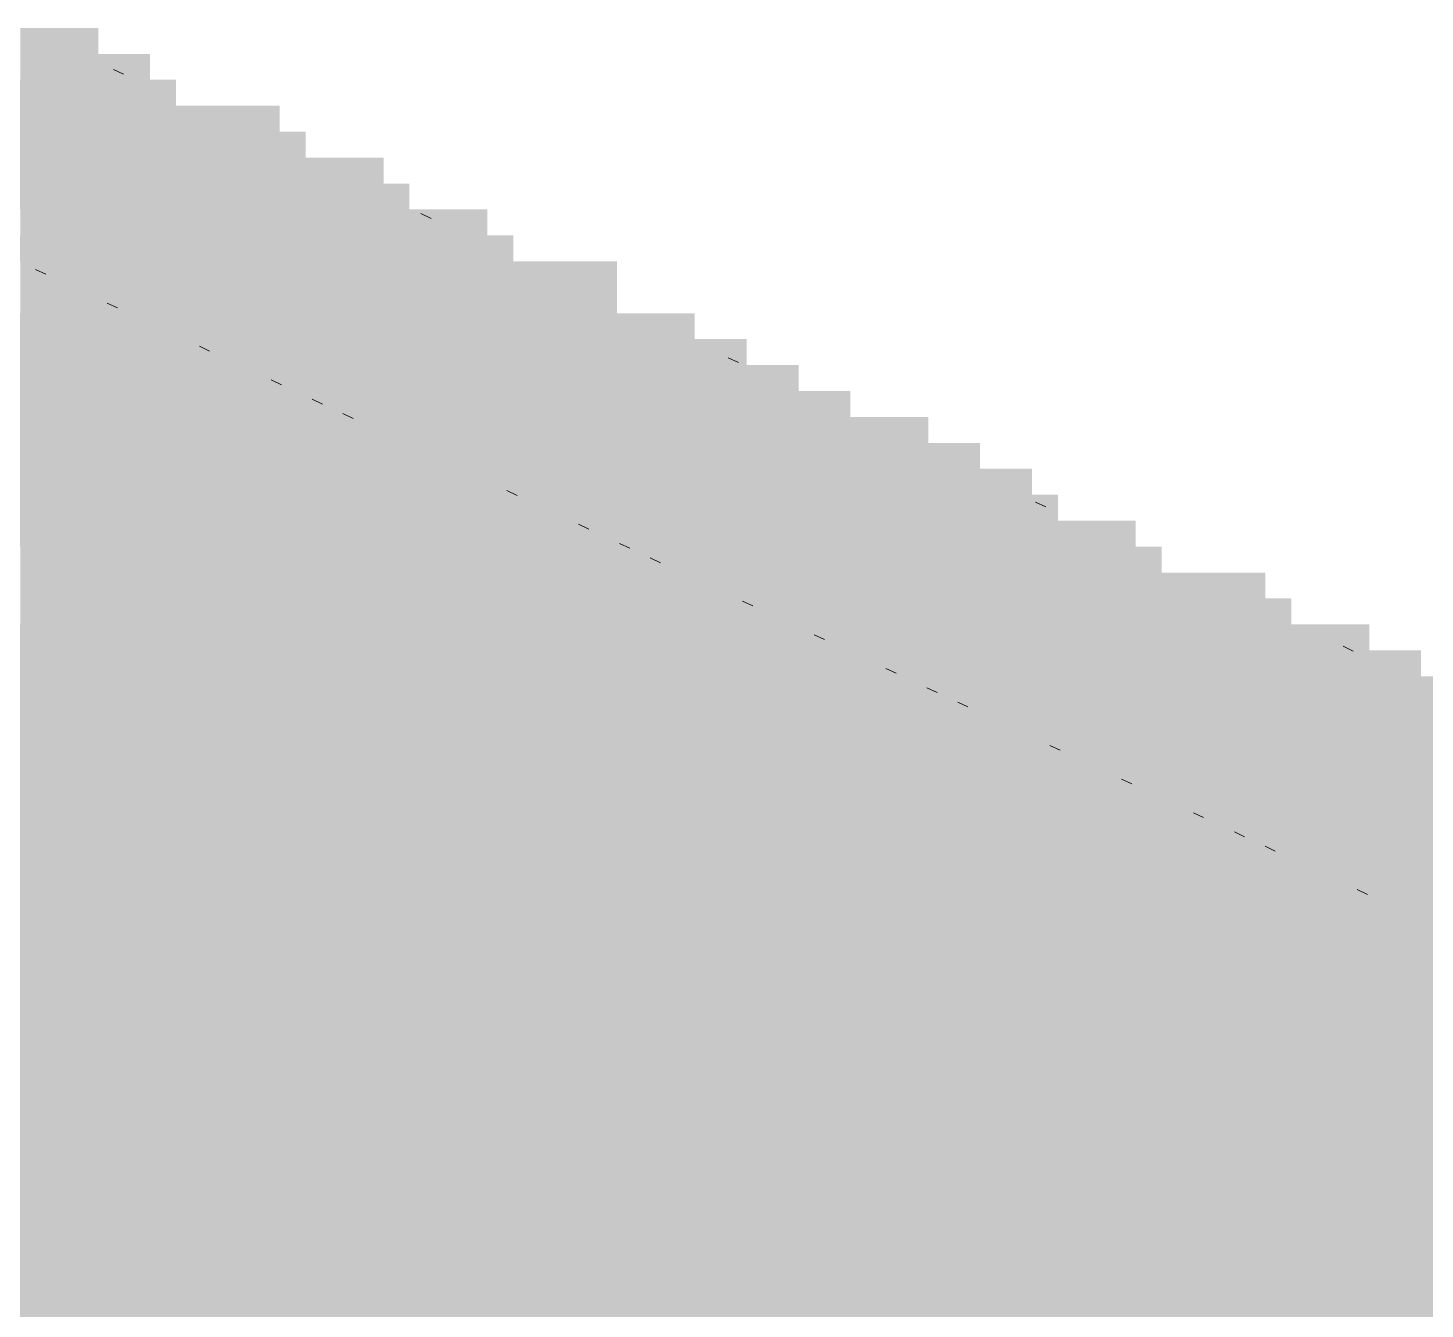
# Model space of a CAD drawing. Header units: millimetres. Extents: x 5 to 1315, y 5 to 292.
# Drawn here: x 1213.94 to 1219.13, y 92.79 to 97.56 of the extents above; entities that cross this region are included whole.
import ezdxf

# ---------------------------------------------------------------- set-up
doc = ezdxf.new("R2010")
doc.units = ezdxf.units.MM
doc.layers.add('EXISTING', color=7, linetype='Continuous')
doc.layers.add('IMAGES', color=7, linetype='Continuous')

# ---------------------------------------------------------------- blocks, each defined once
blk = doc.blocks.new('SHEET_03')
at = {"layer": 'EXISTING', "color": 250, "lineweight": 9}
for p, q in [((314.2908, 97.3848), (314.2527, 97.4027)), ((315.4328, 96.8487), (315.3947, 96.8666)), ((313.9632, 96.6592), (314.0013, 96.6413)), ((314.2297, 96.5341), (314.2677, 96.5162)), ((314.5723, 96.3732), (314.6103, 96.3553)), ((316.5748, 96.3125), (316.5368, 96.3304)), ((314.8387, 96.2481), (314.8768, 96.2302)), ((314.991, 96.1766), (315.0291, 96.1587)), ((315.1052, 96.123), (315.1433, 96.1051)), ((315.7143, 95.8371), (315.7524, 95.8192)), ((317.7168, 95.7764), (317.6788, 95.7943)), ((315.9808, 95.712), (316.0188, 95.6941)), ((316.133, 95.6405), (316.1711, 95.6226)), ((316.2472, 95.5869), (316.2853, 95.569)), ((316.5899, 95.426), (316.6279, 95.4081)), ((316.8563, 95.3009), (316.8944, 95.283)), ((318.8589, 95.2402), (318.8208, 95.2581)), ((317.1228, 95.1758), (317.1609, 95.1579)), ((317.2751, 95.1043), (317.3131, 95.0865)), ((317.3893, 95.0507), (317.4273, 95.0328)), ((317.7319, 94.8899), (317.7699, 94.872)), ((317.9984, 94.7648), (318.0364, 94.7469)), ((318.2648, 94.6397), (318.3029, 94.6218)), ((318.4171, 94.5682), (318.4552, 94.5503)), ((318.5313, 94.5146), (318.5694, 94.4967)), ((318.8739, 94.3537), (318.912, 94.3358))]:
    blk.add_line(p, q, dxfattribs=at)
at = {"layer": 'IMAGES', "color": 7}
for points in [[(313.9073, 97.3639), (314.0036, 97.3639), (313.9073, 97.5567), (314.0036, 97.5567)], [(314.0036, 97.4603), (314.1, 97.4603), (314.0036, 97.5567), (314.1, 97.5567)], [(314.1, 97.4603), (314.1964, 97.4603), (314.1, 97.5567), (314.1964, 97.5567)], [(314.0036, 97.3639), (314.1, 97.3639), (314.0036, 97.4603), (314.1, 97.4603)], [(314.1, 97.3639), (314.1964, 97.3639), (314.1, 97.4603), (314.1964, 97.4603)], [(314.1964, 97.3639), (314.2927, 97.3639), (314.1964, 97.4603), (314.2927, 97.4603)], [(314.2927, 97.3639), (314.3891, 97.3639), (314.2927, 97.4603), (314.3891, 97.4603)], [(312.9436, 97.2675), (314.1, 97.2675), (312.9436, 97.3639), (314.1, 97.3639)], [(314.1, 97.2675), (314.1964, 97.2675), (314.1, 97.3639), (314.1964, 97.3639)], [(314.1964, 97.2675), (314.3891, 97.2675), (314.1964, 97.3639), (314.3891, 97.3639)], [(314.3891, 97.2675), (314.4855, 97.2675), (314.3891, 97.3639), (314.4855, 97.3639)], [(313.2327, 97.1711), (314.1964, 97.1711), (313.2327, 97.2675), (314.1964, 97.2675)], [(314.1964, 97.1711), (314.3891, 97.1711), (314.1964, 97.2675), (314.3891, 97.2675)], [(314.3891, 97.1711), (314.5818, 97.1711), (314.3891, 97.2675), (314.5818, 97.2675)], [(314.5818, 97.1711), (314.8709, 97.1711), (314.5818, 97.2675), (314.8709, 97.2675)], [(313.3291, 97.0747), (314.5818, 97.0747), (313.3291, 97.1711), (314.5818, 97.1711)], [(314.5818, 97.0747), (314.6782, 97.0747), (314.5818, 97.1711), (314.6782, 97.1711)], [(314.6782, 97.0747), (314.7745, 97.0747), (314.6782, 97.1711), (314.7745, 97.1711)], [(314.7745, 97.0747), (314.8709, 97.0747), (314.7745, 97.1711), (314.8709, 97.1711)], [(314.8709, 97.0747), (314.9673, 97.0747), (314.8709, 97.1711), (314.9673, 97.1711)], [(313.4255, 96.9783), (314.6782, 96.9783), (313.4255, 97.0747), (314.6782, 97.0747)], [(314.6782, 96.9783), (314.7745, 96.9783), (314.6782, 97.0747), (314.7745, 97.0747)], [(314.7745, 96.9783), (314.9673, 96.9783), (314.7745, 97.0747), (314.9673, 97.0747)], [(314.9673, 96.9783), (315.2564, 96.9783), (314.9673, 97.0747), (315.2564, 97.0747)], [(313.8109, 96.8819), (314.9673, 96.8819), (313.8109, 96.9783), (314.9673, 96.9783)], [(314.9673, 96.8819), (315.0636, 96.8819), (314.9673, 96.9783), (315.0636, 96.9783)], [(315.0636, 96.8819), (315.16, 96.8819), (315.0636, 96.9783), (315.16, 96.9783)], [(315.16, 96.8819), (315.2564, 96.8819), (315.16, 96.9783), (315.2564, 96.9783)], [(315.2564, 96.8819), (315.3527, 96.8819), (315.2564, 96.9783), (315.3527, 96.9783)], [(313.9073, 96.7855), (314.0036, 96.7855), (313.9073, 96.8819), (314.0036, 96.8819)], [(314.0036, 96.7855), (315.0636, 96.7855), (314.0036, 96.8819), (315.0636, 96.8819)], [(315.0636, 96.7855), (315.2564, 96.7855), (315.0636, 96.8819), (315.2564, 96.8819)], [(315.2564, 96.7855), (315.3527, 96.7855), (315.2564, 96.8819), (315.3527, 96.8819)], [(315.3527, 96.7855), (315.4491, 96.7855), (315.3527, 96.8819), (315.4491, 96.8819)], [(315.4491, 96.7855), (315.5455, 96.7855), (315.4491, 96.8819), (315.5455, 96.8819)], [(315.5455, 96.7855), (315.6418, 96.7855), (315.5455, 96.8819), (315.6418, 96.8819)], [(313.8109, 96.6891), (314.0036, 96.6891), (313.8109, 96.7855), (314.0036, 96.7855)], [(314.0036, 96.6891), (314.1, 96.6891), (314.0036, 96.7855), (314.1, 96.7855)], [(314.1, 96.6891), (315.3527, 96.6891), (314.1, 96.7855), (315.3527, 96.7855)], [(315.3527, 96.6891), (315.4491, 96.6891), (315.3527, 96.7855), (315.4491, 96.7855)], [(315.4491, 96.6891), (315.5455, 96.6891), (315.4491, 96.7855), (315.5455, 96.7855)], [(315.5455, 96.6891), (315.6418, 96.6891), (315.5455, 96.7855), (315.6418, 96.7855)], [(315.6418, 96.6891), (315.7382, 96.6891), (315.6418, 96.7855), (315.7382, 96.7855)], [(313.9073, 96.5927), (314.0036, 96.5927), (313.9073, 96.6891), (314.0036, 96.6891)], [(314.0036, 96.5927), (314.1, 96.5927), (314.0036, 96.6891), (314.1, 96.6891)], [(314.1, 96.5927), (314.2927, 96.5927), (314.1, 96.6891), (314.2927, 96.6891)], [(314.2927, 96.5927), (314.3891, 96.5927), (314.2927, 96.6891), (314.3891, 96.6891)], [(314.3891, 96.5927), (315.4491, 96.5927), (314.3891, 96.6891), (315.4491, 96.6891)], [(315.4491, 96.5927), (315.5455, 96.5927), (315.4491, 96.6891), (315.5455, 96.6891)], [(315.5455, 96.5927), (315.6418, 96.5927), (315.5455, 96.6891), (315.6418, 96.6891)], [(315.6418, 96.5927), (315.7382, 96.5927), (315.6418, 96.6891), (315.7382, 96.6891)], [(315.7382, 96.5927), (315.8345, 96.5927), (315.7382, 96.6891), (315.8345, 96.6891)], [(315.8345, 96.5927), (315.9309, 96.5927), (315.8345, 96.6891), (315.9309, 96.6891)], [(315.9309, 96.5927), (316.1236, 96.5927), (315.9309, 96.6891), (316.1236, 96.6891)], [(313.9073, 96.4963), (314.0036, 96.4963), (313.9073, 96.5927), (314.0036, 96.5927)], [(314.0036, 96.4963), (314.1964, 96.4963), (314.0036, 96.5927), (314.1964, 96.5927)], [(314.1964, 96.4963), (314.2927, 96.4963), (314.1964, 96.5927), (314.2927, 96.5927)], [(314.2927, 96.4963), (314.3891, 96.4963), (314.2927, 96.5927), (314.3891, 96.5927)], [(314.3891, 96.4963), (314.4855, 96.4963), (314.3891, 96.5927), (314.4855, 96.5927)], [(314.4855, 96.4963), (314.5818, 96.4963), (314.4855, 96.5927), (314.5818, 96.5927)], [(314.5818, 96.4963), (315.7382, 96.4963), (314.5818, 96.5927), (315.7382, 96.5927)], [(315.7382, 96.4963), (315.8345, 96.4963), (315.7382, 96.5927), (315.8345, 96.5927)], [(315.8345, 96.4963), (315.9309, 96.4963), (315.8345, 96.5927), (315.9309, 96.5927)], [(315.9309, 96.4963), (316.0273, 96.4963), (315.9309, 96.5927), (316.0273, 96.5927)], [(316.0273, 96.4963), (316.1236, 96.4963), (316.0273, 96.5927), (316.1236, 96.5927)], [(311.98, 96.3999), (314.1, 96.3999), (311.98, 96.4963), (314.1, 96.4963)], [(314.1, 96.3999), (314.1964, 96.3999), (314.1, 96.4963), (314.1964, 96.4963)], [(314.1964, 96.3999), (314.2927, 96.3999), (314.1964, 96.4963), (314.2927, 96.4963)], [(314.2927, 96.3999), (314.4855, 96.3999), (314.2927, 96.4963), (314.4855, 96.4963)], [(314.4855, 96.3999), (314.5818, 96.3999), (314.4855, 96.4963), (314.5818, 96.4963)], [(314.5818, 96.3999), (314.6782, 96.3999), (314.5818, 96.4963), (314.6782, 96.4963)], [(314.6782, 96.3999), (315.9309, 96.3999), (314.6782, 96.4963), (315.9309, 96.4963)], [(315.9309, 96.3999), (316.1236, 96.3999), (315.9309, 96.4963), (316.1236, 96.4963)], [(316.1236, 96.3999), (316.22, 96.3999), (316.1236, 96.4963), (316.22, 96.4963)], [(316.22, 96.3999), (316.3164, 96.3999), (316.22, 96.4963), (316.3164, 96.4963)], [(316.3164, 96.3999), (316.4127, 96.3999), (316.3164, 96.4963), (316.4127, 96.4963)], [(312.2691, 96.3035), (314.3891, 96.3035), (312.2691, 96.3999), (314.3891, 96.3999)], [(314.3891, 96.3035), (314.4855, 96.3035), (314.3891, 96.3999), (314.4855, 96.3999)], [(314.4855, 96.3035), (314.5818, 96.3035), (314.4855, 96.3999), (314.5818, 96.3999)], [(314.5818, 96.2071), (314.6782, 96.2071), (314.5818, 96.3999), (314.6782, 96.3999)], [(314.6782, 96.3035), (314.7745, 96.3035), (314.6782, 96.3999), (314.7745, 96.3999)], [(314.7745, 96.3035), (314.8709, 96.3035), (314.7745, 96.3999), (314.8709, 96.3999)], [(314.8709, 96.3035), (314.9673, 96.3035), (314.8709, 96.3999), (314.9673, 96.3999)], [(314.9673, 96.3035), (316.1236, 96.3035), (314.9673, 96.3999), (316.1236, 96.3999)], [(316.1236, 96.3035), (316.4127, 96.3035), (316.1236, 96.3999), (316.4127, 96.3999)], [(316.4127, 96.3035), (316.5091, 96.3035), (316.4127, 96.3999), (316.5091, 96.3999)], [(316.5091, 96.3035), (316.6055, 96.3035), (316.5091, 96.3999), (316.6055, 96.3999)], [(312.4618, 96.2071), (314.4855, 96.2071), (312.4618, 96.3035), (314.4855, 96.3035)], [(314.4855, 96.2071), (314.5818, 96.2071), (314.4855, 96.3035), (314.5818, 96.3035)], [(314.6782, 96.2071), (314.7745, 96.2071), (314.6782, 96.3035), (314.7745, 96.3035)], [(314.7745, 96.2071), (314.8709, 96.2071), (314.7745, 96.3035), (314.8709, 96.3035)], [(314.8709, 96.2071), (314.9673, 96.2071), (314.8709, 96.3035), (314.9673, 96.3035)], [(314.9673, 96.2071), (315.0636, 96.2071), (314.9673, 96.3035), (315.0636, 96.3035)], [(315.0636, 96.2071), (315.16, 96.2071), (315.0636, 96.3035), (315.16, 96.3035)], [(315.16, 96.2071), (316.4127, 96.2071), (315.16, 96.3035), (316.4127, 96.3035)], [(316.4127, 96.2071), (316.5091, 96.2071), (316.4127, 96.3035), (316.5091, 96.3035)], [(316.5091, 96.2071), (316.6055, 96.2071), (316.5091, 96.3035), (316.6055, 96.3035)], [(316.6055, 96.2071), (316.7018, 96.2071), (316.6055, 96.3035), (316.7018, 96.3035)], [(316.7018, 96.2071), (316.7982, 96.2071), (316.7018, 96.3035), (316.7982, 96.3035)], [(312.6545, 96.1107), (314.6782, 96.1107), (312.6545, 96.2071), (314.6782, 96.2071)], [(314.6782, 96.1107), (314.7745, 96.1107), (314.6782, 96.2071), (314.7745, 96.2071)], [(314.7745, 96.1107), (314.8709, 96.1107), (314.7745, 96.2071), (314.8709, 96.2071)], [(314.8709, 96.1107), (314.9673, 96.1107), (314.8709, 96.2071), (314.9673, 96.2071)], [(314.9673, 96.1107), (315.16, 96.1107), (314.9673, 96.2071), (315.16, 96.2071)], [(315.16, 96.1107), (315.2564, 96.1107), (315.16, 96.2071), (315.2564, 96.2071)], [(315.2564, 96.1107), (316.5091, 96.1107), (315.2564, 96.2071), (316.5091, 96.2071)], [(316.5091, 96.1107), (316.6055, 96.1107), (316.5091, 96.2071), (316.6055, 96.2071)], [(316.6055, 96.1107), (316.7982, 96.1107), (316.6055, 96.2071), (316.7982, 96.2071)], [(316.7982, 96.1107), (316.8945, 96.1107), (316.7982, 96.2071), (316.8945, 96.2071)], [(316.8945, 96.1107), (316.9909, 96.1107), (316.8945, 96.2071), (316.9909, 96.2071)], [(312.8473, 96.0143), (314.9673, 96.0143), (312.8473, 96.1107), (314.9673, 96.1107)], [(314.9673, 96.0143), (315.0636, 96.0143), (314.9673, 96.1107), (315.0636, 96.1107)], [(315.0636, 96.0143), (315.16, 96.0143), (315.0636, 96.1107), (315.16, 96.1107)], [(315.16, 96.0143), (315.2564, 96.0143), (315.16, 96.1107), (315.2564, 96.1107)], [(315.2564, 96.0143), (315.3527, 96.0143), (315.2564, 96.1107), (315.3527, 96.1107)], [(315.3527, 96.0143), (315.4491, 96.0143), (315.3527, 96.1107), (315.4491, 96.1107)], [(315.4491, 96.0143), (315.6418, 96.0143), (315.4491, 96.1107), (315.6418, 96.1107)], [(315.6418, 96.0143), (316.7982, 96.0143), (315.6418, 96.1107), (316.7982, 96.1107)], [(316.7982, 96.0143), (316.9909, 96.0143), (316.7982, 96.1107), (316.9909, 96.1107)], [(316.9909, 96.0143), (317.0873, 96.0143), (316.9909, 96.1107), (317.0873, 96.1107)], [(317.0873, 96.0143), (317.1836, 96.0143), (317.0873, 96.1107), (317.1836, 96.1107)], [(317.1836, 96.0143), (317.28, 96.0143), (317.1836, 96.1107), (317.28, 96.1107)], [(313.04, 95.9179), (315.16, 95.9179), (313.04, 96.0143), (315.16, 96.0143)], [(315.16, 95.9179), (315.2564, 95.9179), (315.16, 96.0143), (315.2564, 96.0143)], [(315.2564, 95.9179), (315.4491, 95.9179), (315.2564, 96.0143), (315.4491, 96.0143)], [(315.4491, 95.9179), (315.5455, 95.9179), (315.4491, 96.0143), (315.5455, 96.0143)], [(315.5455, 95.9179), (315.6418, 95.9179), (315.5455, 96.0143), (315.6418, 96.0143)], [(315.6418, 95.9179), (315.7382, 95.9179), (315.6418, 96.0143), (315.7382, 96.0143)], [(315.7382, 95.9179), (316.9909, 95.9179), (315.7382, 96.0143), (316.9909, 96.0143)], [(316.9909, 95.9179), (317.0873, 95.9179), (316.9909, 96.0143), (317.0873, 96.0143)], [(317.0873, 95.9179), (317.28, 95.9179), (317.0873, 96.0143), (317.28, 96.0143)], [(317.28, 95.9179), (317.3764, 95.9179), (317.28, 96.0143), (317.3764, 96.0143)], [(317.3764, 95.9179), (317.4727, 95.9179), (317.3764, 96.0143), (317.4727, 96.0143)], [(313.2327, 95.8215), (315.4491, 95.8215), (313.2327, 95.9179), (315.4491, 95.9179)], [(315.4491, 95.8215), (315.5455, 95.8215), (315.4491, 95.9179), (315.5455, 95.9179)], [(315.5455, 95.8215), (315.6418, 95.8215), (315.5455, 95.9179), (315.6418, 95.9179)], [(315.6418, 95.8215), (315.7382, 95.8215), (315.6418, 95.9179), (315.7382, 95.9179)], [(315.7382, 95.8215), (315.8345, 95.8215), (315.7382, 95.9179), (315.8345, 95.9179)], [(315.8345, 95.8215), (315.9309, 95.8215), (315.8345, 95.9179), (315.9309, 95.9179)], [(315.9309, 95.8215), (316.0273, 95.8215), (315.9309, 95.9179), (316.0273, 95.9179)], [(316.0273, 95.8215), (317.0873, 95.8215), (316.0273, 95.9179), (317.0873, 95.9179)], [(317.0873, 95.8215), (317.1836, 95.8215), (317.0873, 95.9179), (317.1836, 95.9179)], [(317.1836, 95.8215), (317.28, 95.8215), (317.1836, 95.9179), (317.28, 95.9179)], [(317.28, 95.8215), (317.3764, 95.8215), (317.28, 95.9179), (317.3764, 95.9179)], [(317.3764, 95.8215), (317.4727, 95.8215), (317.3764, 95.9179), (317.4727, 95.9179)], [(317.4727, 95.8215), (317.6655, 95.8215), (317.4727, 95.9179), (317.6655, 95.9179)], [(313.4255, 95.7251), (315.6418, 95.7251), (313.4255, 95.8215), (315.6418, 95.8215)], [(315.6418, 95.7251), (315.8345, 95.7251), (315.6418, 95.8215), (315.8345, 95.8215)], [(315.8345, 95.7251), (315.9309, 95.7251), (315.8345, 95.8215), (315.9309, 95.8215)], [(315.9309, 95.7251), (316.0273, 95.7251), (315.9309, 95.8215), (316.0273, 95.8215)], [(316.0273, 95.7251), (316.22, 95.7251), (316.0273, 95.8215), (316.22, 95.8215)], [(316.22, 95.7251), (316.3164, 95.7251), (316.22, 95.8215), (316.3164, 95.8215)], [(316.3164, 95.7251), (317.3764, 95.7251), (316.3164, 95.8215), (317.3764, 95.8215)], [(317.3764, 95.7251), (317.4727, 95.7251), (317.3764, 95.8215), (317.4727, 95.8215)], [(317.4727, 95.7251), (317.5691, 95.7251), (317.4727, 95.8215), (317.5691, 95.8215)], [(317.5691, 95.7251), (317.6655, 95.7251), (317.5691, 95.8215), (317.6655, 95.8215)], [(317.6655, 95.7251), (317.7618, 95.7251), (317.6655, 95.8215), (317.7618, 95.8215)], [(313.7145, 95.6287), (315.8345, 95.6287), (313.7145, 95.7251), (315.8345, 95.7251)], [(315.8345, 95.6287), (315.9309, 95.6287), (315.8345, 95.7251), (315.9309, 95.7251)], [(315.9309, 95.6287), (316.0273, 95.6287), (315.9309, 95.7251), (316.0273, 95.7251)], [(316.0273, 95.6287), (316.1236, 95.6287), (316.0273, 95.7251), (316.1236, 95.7251)], [(316.1236, 95.6287), (316.22, 95.6287), (316.1236, 95.7251), (316.22, 95.7251)], [(316.22, 95.6287), (316.3164, 95.6287), (316.22, 95.7251), (316.3164, 95.7251)], [(316.3164, 95.6287), (316.4127, 95.6287), (316.3164, 95.7251), (316.4127, 95.7251)], [(316.4127, 95.6287), (317.5691, 95.6287), (316.4127, 95.7251), (317.5691, 95.7251)], [(317.5691, 95.6287), (317.6655, 95.6287), (317.5691, 95.7251), (317.6655, 95.7251)], [(317.6655, 95.6287), (317.7618, 95.6287), (317.6655, 95.7251), (317.7618, 95.7251)], [(317.7618, 95.6287), (317.8582, 95.6287), (317.7618, 95.7251), (317.8582, 95.7251)], [(317.8582, 95.6287), (317.9545, 95.6287), (317.8582, 95.7251), (317.9545, 95.7251)], [(317.9545, 95.6287), (318.0509, 95.6287), (317.9545, 95.7251), (318.0509, 95.7251)], [(313.9073, 95.5323), (316.0273, 95.5323), (313.9073, 95.6287), (316.0273, 95.6287)], [(316.0273, 95.5323), (316.1236, 95.5323), (316.0273, 95.6287), (316.1236, 95.6287)], [(316.1236, 95.5323), (316.22, 95.5323), (316.1236, 95.6287), (316.22, 95.6287)], [(316.22, 95.5323), (316.3164, 95.5323), (316.22, 95.6287), (316.3164, 95.6287)], [(316.3164, 95.5323), (316.4127, 95.5323), (316.3164, 95.6287), (316.4127, 95.6287)], [(316.4127, 95.5323), (316.5091, 95.5323), (316.4127, 95.6287), (316.5091, 95.6287)], [(316.5091, 95.5323), (316.6055, 95.5323), (316.5091, 95.6287), (316.6055, 95.6287)], [(316.6055, 95.5323), (317.8582, 95.5323), (316.6055, 95.6287), (317.8582, 95.6287)], [(317.8582, 95.5323), (317.9545, 95.5323), (317.8582, 95.6287), (317.9545, 95.6287)], [(317.9545, 95.5323), (318.0509, 95.5323), (317.9545, 95.6287), (318.0509, 95.6287)], [(318.0509, 95.5323), (318.1473, 95.5323), (318.0509, 95.6287), (318.1473, 95.6287)], [(313.9073, 95.4359), (314.0036, 95.4359), (313.9073, 95.5323), (314.0036, 95.5323)], [(314.0036, 95.4359), (314.1, 95.4359), (314.0036, 95.5323), (314.1, 95.5323)], [(314.1, 95.4359), (316.22, 95.4359), (314.1, 95.5323), (316.22, 95.5323)], [(316.22, 95.4359), (316.4127, 95.4359), (316.22, 95.5323), (316.4127, 95.5323)], [(316.4127, 95.3395), (316.5091, 95.3395), (316.4127, 95.5323), (316.5091, 95.5323)], [(316.5091, 95.4359), (316.6055, 95.4359), (316.5091, 95.5323), (316.6055, 95.5323)], [(316.6055, 95.4359), (316.7018, 95.4359), (316.6055, 95.5323), (316.7018, 95.5323)], [(316.7018, 95.4359), (316.7982, 95.4359), (316.7018, 95.5323), (316.7982, 95.5323)], [(316.7982, 95.4359), (317.9545, 95.4359), (316.7982, 95.5323), (317.9545, 95.5323)], [(317.9545, 95.4359), (318.1473, 95.4359), (317.9545, 95.5323), (318.1473, 95.5323)], [(318.1473, 95.4359), (318.2436, 95.4359), (318.1473, 95.5323), (318.2436, 95.5323)], [(318.2436, 95.4359), (318.34, 95.4359), (318.2436, 95.5323), (318.34, 95.5323)], [(318.34, 95.4359), (318.4364, 95.4359), (318.34, 95.5323), (318.4364, 95.5323)], [(318.4364, 95.4359), (318.5327, 95.4359), (318.4364, 95.5323), (318.5327, 95.5323)], [(313.9073, 95.3395), (314.0036, 95.3395), (313.9073, 95.4359), (314.0036, 95.4359)], [(314.0036, 95.3395), (314.1, 95.3395), (314.0036, 95.4359), (314.1, 95.4359)], [(314.1, 95.3395), (314.1964, 95.3395), (314.1, 95.4359), (314.1964, 95.4359)], [(314.1964, 95.3395), (314.2927, 95.3395), (314.1964, 95.4359), (314.2927, 95.4359)], [(314.2927, 95.3395), (316.4127, 95.3395), (314.2927, 95.4359), (316.4127, 95.4359)], [(316.5091, 95.3395), (316.6055, 95.3395), (316.5091, 95.4359), (316.6055, 95.4359)], [(316.6055, 95.3395), (316.7018, 95.3395), (316.6055, 95.4359), (316.7018, 95.4359)], [(316.7018, 95.2431), (316.7982, 95.2431), (316.7018, 95.4359), (316.7982, 95.4359)], [(316.7982, 95.3395), (316.8945, 95.3395), (316.7982, 95.4359), (316.8945, 95.4359)], [(316.8945, 95.3395), (316.9909, 95.3395), (316.8945, 95.4359), (316.9909, 95.4359)], [(316.9909, 95.3395), (318.1473, 95.3395), (316.9909, 95.4359), (318.1473, 95.4359)], [(318.1473, 95.3395), (318.2436, 95.3395), (318.1473, 95.4359), (318.2436, 95.4359)], [(318.2436, 95.3395), (318.34, 95.3395), (318.2436, 95.4359), (318.34, 95.4359)], [(318.34, 95.3395), (318.4364, 95.3395), (318.34, 95.4359), (318.4364, 95.4359)], [(318.4364, 95.3395), (318.5327, 95.3395), (318.4364, 95.4359), (318.5327, 95.4359)], [(318.5327, 95.3395), (318.6291, 95.3395), (318.5327, 95.4359), (318.6291, 95.4359)], [(313.8109, 95.2431), (314.0036, 95.2431), (313.8109, 95.3395), (314.0036, 95.3395)], [(314.0036, 95.2431), (314.1, 95.2431), (314.0036, 95.3395), (314.1, 95.3395)], [(314.1, 95.2431), (314.1964, 95.2431), (314.1, 95.3395), (314.1964, 95.3395)], [(314.1964, 95.2431), (314.2927, 95.2431), (314.1964, 95.3395), (314.2927, 95.3395)], [(314.2927, 95.2431), (314.4855, 95.2431), (314.2927, 95.3395), (314.4855, 95.3395)], [(314.4855, 95.2431), (314.5818, 95.2431), (314.4855, 95.3395), (314.5818, 95.3395)], [(314.5818, 95.2431), (316.5091, 95.2431), (314.5818, 95.3395), (316.5091, 95.3395)], [(316.5091, 95.2431), (316.6055, 95.2431), (316.5091, 95.3395), (316.6055, 95.3395)], [(316.6055, 95.2431), (316.7018, 95.2431), (316.6055, 95.3395), (316.7018, 95.3395)], [(316.7982, 95.2431), (316.8945, 95.2431), (316.7982, 95.3395), (316.8945, 95.3395)], [(316.8945, 95.1467), (316.9909, 95.1467), (316.8945, 95.3395), (316.9909, 95.3395)], [(316.9909, 95.2431), (317.1836, 95.2431), (316.9909, 95.3395), (317.1836, 95.3395)], [(317.1836, 95.2431), (318.4364, 95.2431), (317.1836, 95.3395), (318.4364, 95.3395)], [(318.4364, 95.2431), (318.5327, 95.2431), (318.4364, 95.3395), (318.5327, 95.3395)], [(318.5327, 95.2431), (318.6291, 95.2431), (318.5327, 95.3395), (318.6291, 95.3395)], [(318.6291, 95.2431), (318.7255, 95.2431), (318.6291, 95.3395), (318.7255, 95.3395)], [(318.7255, 95.2431), (318.8218, 95.2431), (318.7255, 95.3395), (318.8218, 95.3395)], [(318.8218, 95.2431), (318.9182, 95.2431), (318.8218, 95.3395), (318.9182, 95.3395)], [(313.7145, 95.1467), (314.2927, 95.1467), (313.7145, 95.2431), (314.2927, 95.2431)], [(314.2927, 95.1467), (314.3891, 95.1467), (314.2927, 95.2431), (314.3891, 95.2431)], [(314.3891, 95.1467), (314.5818, 95.1467), (314.3891, 95.2431), (314.5818, 95.2431)], [(314.5818, 95.1467), (314.6782, 95.1467), (314.5818, 95.2431), (314.6782, 95.2431)], [(314.6782, 95.1467), (316.7982, 95.1467), (314.6782, 95.2431), (316.7982, 95.2431)], [(316.7982, 95.1467), (316.8945, 95.1467), (316.7982, 95.2431), (316.8945, 95.2431)], [(316.9909, 95.1467), (317.0873, 95.1467), (316.9909, 95.2431), (317.0873, 95.2431)], [(317.0873, 95.1467), (317.1836, 95.1467), (317.0873, 95.2431), (317.1836, 95.2431)], [(317.1836, 95.1467), (317.28, 95.1467), (317.1836, 95.2431), (317.28, 95.2431)], [(317.28, 95.1467), (317.3764, 95.1467), (317.28, 95.2431), (317.3764, 95.2431)], [(317.3764, 95.1467), (317.4727, 95.1467), (317.3764, 95.2431), (317.4727, 95.2431)], [(317.4727, 95.1467), (317.5691, 95.1467), (317.4727, 95.2431), (317.5691, 95.2431)], [(317.5691, 95.1467), (318.5327, 95.1467), (317.5691, 95.2431), (318.5327, 95.2431)], [(318.5327, 95.1467), (318.6291, 95.1467), (318.5327, 95.2431), (318.6291, 95.2431)], [(318.6291, 95.1467), (318.7255, 95.1467), (318.6291, 95.2431), (318.7255, 95.2431)], [(318.7255, 95.1467), (318.8218, 95.1467), (318.7255, 95.2431), (318.8218, 95.2431)], [(318.8218, 95.1467), (318.9182, 95.1467), (318.8218, 95.2431), (318.9182, 95.2431)], [(318.9182, 95.1467), (319.0145, 95.1467), (318.9182, 95.2431), (319.0145, 95.2431)], [(319.0145, 95.1467), (319.1109, 95.1467), (319.0145, 95.2431), (319.1109, 95.2431)], [(308.0291, 95.0503), (314.0036, 95.0503), (308.0291, 95.1467), (314.0036, 95.1467)], [(314.0036, 95.0503), (314.1, 95.0503), (314.0036, 95.1467), (314.1, 95.1467)], [(314.1, 95.0503), (314.1964, 95.0503), (314.1, 95.1467), (314.1964, 95.1467)], [(314.1964, 95.0503), (314.2927, 95.0503), (314.1964, 95.1467), (314.2927, 95.1467)], [(314.2927, 95.0503), (314.4855, 95.0503), (314.2927, 95.1467), (314.4855, 95.1467)], [(314.4855, 95.0503), (314.5818, 95.0503), (314.4855, 95.1467), (314.5818, 95.1467)], [(314.5818, 95.0503), (314.6782, 95.0503), (314.5818, 95.1467), (314.6782, 95.1467)], [(314.6782, 95.0503), (314.7745, 95.0503), (314.6782, 95.1467), (314.7745, 95.1467)], [(314.7745, 95.0503), (314.8709, 95.0503), (314.7745, 95.1467), (314.8709, 95.1467)], [(314.8709, 95.0503), (314.9673, 95.0503), (314.8709, 95.1467), (314.9673, 95.1467)], [(314.9673, 95.0503), (316.9909, 95.0503), (314.9673, 95.1467), (316.9909, 95.1467)], [(316.9909, 95.0503), (317.0873, 95.0503), (316.9909, 95.1467), (317.0873, 95.1467)], [(317.0873, 95.0503), (317.28, 95.0503), (317.0873, 95.1467), (317.28, 95.1467)], [(317.28, 95.0503), (317.3764, 95.0503), (317.28, 95.1467), (317.3764, 95.1467)], [(317.3764, 95.0503), (317.4727, 95.0503), (317.3764, 95.1467), (317.4727, 95.1467)], [(317.4727, 95.0503), (317.5691, 95.0503), (317.4727, 95.1467), (317.5691, 95.1467)], [(317.5691, 95.0503), (317.6655, 95.0503), (317.5691, 95.1467), (317.6655, 95.1467)], [(317.6655, 95.0503), (318.8218, 95.0503), (317.6655, 95.1467), (318.8218, 95.1467)], [(318.8218, 95.0503), (318.9182, 95.0503), (318.8218, 95.1467), (318.9182, 95.1467)], [(318.9182, 95.0503), (319.0145, 95.0503), (318.9182, 95.1467), (319.0145, 95.1467)], [(319.0145, 95.0503), (319.1109, 95.0503), (319.0145, 95.1467), (319.1109, 95.1467)], [(319.1109, 95.0503), (319.2073, 95.0503), (319.1109, 95.1467), (319.2073, 95.1467)], [(308.3182, 94.9539), (314.8709, 94.9539), (308.3182, 95.0503), (314.8709, 95.0503)], [(314.8709, 94.8575), (314.9673, 94.8575), (314.8709, 95.0503), (314.9673, 95.0503)], [(314.9673, 94.9539), (315.0636, 94.9539), (314.9673, 95.0503), (315.0636, 95.0503)], [(315.0636, 94.9539), (317.28, 94.9539), (315.0636, 95.0503), (317.28, 95.0503)], [(317.28, 94.9539), (317.4727, 94.9539), (317.28, 95.0503), (317.4727, 95.0503)], [(317.4727, 94.9539), (317.5691, 94.9539), (317.4727, 95.0503), (317.5691, 95.0503)], [(317.5691, 94.9539), (317.6655, 94.9539), (317.5691, 95.0503), (317.6655, 95.0503)], [(317.6655, 94.9539), (317.9545, 94.9539), (317.6655, 95.0503), (317.9545, 95.0503)], [(317.9545, 94.9539), (319.0145, 94.9539), (317.9545, 95.0503), (319.0145, 95.0503)], [(319.0145, 94.9539), (319.1109, 94.9539), (319.0145, 95.0503), (319.1109, 95.0503)], [(319.1109, 94.9539), (319.3036, 94.9539), (319.1109, 95.0503), (319.3036, 95.0503)], [(308.4145, 94.8575), (314.5818, 94.8575), (308.4145, 94.9539), (314.5818, 94.9539)], [(314.5818, 94.8575), (314.6782, 94.8575), (314.5818, 94.9539), (314.6782, 94.9539)], [(314.6782, 94.8575), (314.8709, 94.8575), (314.6782, 94.9539), (314.8709, 94.9539)], [(314.9673, 94.8575), (315.0636, 94.8575), (314.9673, 94.9539), (315.0636, 94.9539)], [(315.0636, 94.8575), (315.16, 94.8575), (315.0636, 94.9539), (315.16, 94.9539)], [(315.16, 94.8575), (315.2564, 94.8575), (315.16, 94.9539), (315.2564, 94.9539)], [(315.2564, 94.8575), (317.4727, 94.8575), (315.2564, 94.9539), (317.4727, 94.9539)], [(317.4727, 94.8575), (317.5691, 94.8575), (317.4727, 94.9539), (317.5691, 94.9539)], [(317.5691, 94.8575), (317.6655, 94.8575), (317.5691, 94.9539), (317.6655, 94.9539)], [(317.6655, 94.7611), (317.7618, 94.7611), (317.6655, 94.9539), (317.7618, 94.9539)], [(317.7618, 94.8575), (317.8582, 94.8575), (317.7618, 94.9539), (317.8582, 94.9539)], [(317.8582, 94.8575), (317.9545, 94.8575), (317.8582, 94.9539), (317.9545, 94.9539)], [(317.9545, 94.8575), (318.0509, 94.8575), (317.9545, 94.9539), (318.0509, 94.9539)], [(318.0509, 94.8575), (319.3036, 94.8575), (318.0509, 94.9539), (319.3036, 94.9539)], [(308.6073, 94.7611), (314.5818, 94.7611), (308.6073, 94.8575), (314.5818, 94.8575)], [(314.5818, 94.7611), (314.6782, 94.7611), (314.5818, 94.8575), (314.6782, 94.8575)], [(314.6782, 94.7611), (314.9673, 94.7611), (314.6782, 94.8575), (314.9673, 94.8575)], [(314.9673, 94.6647), (315.0636, 94.6647), (314.9673, 94.8575), (315.0636, 94.8575)], [(315.0636, 94.7611), (315.16, 94.7611), (315.0636, 94.8575), (315.16, 94.8575)], [(315.16, 94.7611), (315.2564, 94.7611), (315.16, 94.8575), (315.2564, 94.8575)], [(315.2564, 94.6647), (315.3527, 94.6647), (315.2564, 94.8575), (315.3527, 94.8575)], [(315.3527, 94.7611), (315.4491, 94.7611), (315.3527, 94.8575), (315.4491, 94.8575)], [(315.4491, 94.7611), (315.5455, 94.7611), (315.4491, 94.8575), (315.5455, 94.8575)], [(315.5455, 94.7611), (317.6655, 94.7611), (315.5455, 94.8575), (317.6655, 94.8575)], [(317.7618, 94.7611), (317.9545, 94.7611), (317.7618, 94.8575), (317.9545, 94.8575)], [(317.9545, 94.7611), (318.0509, 94.7611), (317.9545, 94.8575), (318.0509, 94.8575)], [(318.0509, 94.7611), (318.1473, 94.7611), (318.0509, 94.8575), (318.1473, 94.8575)], [(318.1473, 94.7611), (319.4, 94.7611), (318.1473, 94.8575), (319.4, 94.8575)], [(308.8964, 94.6647), (314.6782, 94.6647), (308.8964, 94.7611), (314.6782, 94.7611)], [(314.6782, 94.6647), (314.7745, 94.6647), (314.6782, 94.7611), (314.7745, 94.7611)], [(314.7745, 94.6647), (314.8709, 94.6647), (314.7745, 94.7611), (314.8709, 94.7611)], [(314.8709, 94.6647), (314.9673, 94.6647), (314.8709, 94.7611), (314.9673, 94.7611)], [(315.0636, 94.6647), (315.2564, 94.6647), (315.0636, 94.7611), (315.2564, 94.7611)], [(315.3527, 94.5683), (315.4491, 94.5683), (315.3527, 94.7611), (315.4491, 94.7611)], [(315.4491, 94.5683), (315.5455, 94.5683), (315.4491, 94.7611), (315.5455, 94.7611)], [(315.5455, 94.6647), (315.6418, 94.6647), (315.5455, 94.7611), (315.6418, 94.7611)], [(315.6418, 94.6647), (315.7382, 94.6647), (315.6418, 94.7611), (315.7382, 94.7611)], [(315.7382, 94.6647), (317.8582, 94.6647), (315.7382, 94.7611), (317.8582, 94.7611)], [(317.8582, 94.6647), (317.9545, 94.6647), (317.8582, 94.7611), (317.9545, 94.7611)], [(317.9545, 94.6647), (318.0509, 94.6647), (317.9545, 94.7611), (318.0509, 94.7611)], [(318.0509, 94.6647), (318.1473, 94.6647), (318.0509, 94.7611), (318.1473, 94.7611)], [(318.1473, 94.6647), (318.34, 94.6647), (318.1473, 94.7611), (318.34, 94.7611)], [(318.34, 94.6647), (318.4364, 94.6647), (318.34, 94.7611), (318.4364, 94.7611)], [(318.4364, 94.6647), (318.5327, 94.6647), (318.4364, 94.7611), (318.5327, 94.7611)], [(318.5327, 94.6647), (319.6891, 94.6647), (318.5327, 94.7611), (319.6891, 94.7611)], [(308.9927, 94.5683), (314.8709, 94.5683), (308.9927, 94.6647), (314.8709, 94.6647)], [(314.8709, 94.5683), (314.9673, 94.5683), (314.8709, 94.6647), (314.9673, 94.6647)], [(314.9673, 94.5683), (315.16, 94.5683), (314.9673, 94.6647), (315.16, 94.6647)], [(315.16, 94.4719), (315.2564, 94.4719), (315.16, 94.6647), (315.2564, 94.6647)], [(315.2564, 94.5683), (315.3527, 94.5683), (315.2564, 94.6647), (315.3527, 94.6647)], [(315.5455, 94.5683), (315.7382, 94.5683), (315.5455, 94.6647), (315.7382, 94.6647)], [(315.7382, 94.5683), (315.8345, 94.5683), (315.7382, 94.6647), (315.8345, 94.6647)], [(315.8345, 94.5683), (315.9309, 94.5683), (315.8345, 94.6647), (315.9309, 94.6647)], [(315.9309, 94.5683), (318.0509, 94.5683), (315.9309, 94.6647), (318.0509, 94.6647)], [(318.0509, 94.5683), (318.1473, 94.5683), (318.0509, 94.6647), (318.1473, 94.6647)], [(318.1473, 94.5683), (318.34, 94.5683), (318.1473, 94.6647), (318.34, 94.6647)], [(318.34, 94.5683), (318.4364, 94.5683), (318.34, 94.6647), (318.4364, 94.6647)], [(318.4364, 94.5683), (318.5327, 94.5683), (318.4364, 94.6647), (318.5327, 94.6647)], [(318.5327, 94.5683), (318.6291, 94.5683), (318.5327, 94.6647), (318.6291, 94.6647)], [(318.6291, 94.5683), (318.7255, 94.5683), (318.6291, 94.6647), (318.7255, 94.6647)], [(318.7255, 94.5683), (319.7855, 94.5683), (318.7255, 94.6647), (319.7855, 94.6647)], [(309.2818, 94.4719), (315.16, 94.4719), (309.2818, 94.5683), (315.16, 94.5683)], [(315.2564, 94.4719), (315.3527, 94.4719), (315.2564, 94.5683), (315.3527, 94.5683)], [(315.3527, 94.3755), (315.4491, 94.3755), (315.3527, 94.5683), (315.4491, 94.5683)], [(315.4491, 94.4719), (315.5455, 94.4719), (315.4491, 94.5683), (315.5455, 94.5683)], [(315.5455, 94.3755), (315.6418, 94.3755), (315.5455, 94.5683), (315.6418, 94.5683)], [(315.6418, 94.4719), (315.7382, 94.4719), (315.6418, 94.5683), (315.7382, 94.5683)], [(315.7382, 94.4719), (315.8345, 94.4719), (315.7382, 94.5683), (315.8345, 94.5683)], [(315.8345, 94.4719), (315.9309, 94.4719), (315.8345, 94.5683), (315.9309, 94.5683)], [(315.9309, 94.4719), (316.0273, 94.4719), (315.9309, 94.5683), (316.0273, 94.5683)], [(316.0273, 94.4719), (316.1236, 94.4719), (316.0273, 94.5683), (316.1236, 94.5683)], [(316.1236, 94.4719), (318.2436, 94.4719), (316.1236, 94.5683), (318.2436, 94.5683)], [(318.2436, 94.4719), (318.34, 94.4719), (318.2436, 94.5683), (318.34, 94.5683)], [(318.34, 94.4719), (318.4364, 94.4719), (318.34, 94.5683), (318.4364, 94.5683)], [(318.4364, 94.4719), (318.5327, 94.4719), (318.4364, 94.5683), (318.5327, 94.5683)], [(318.5327, 94.4719), (318.6291, 94.4719), (318.5327, 94.5683), (318.6291, 94.5683)], [(318.6291, 94.4719), (318.7255, 94.4719), (318.6291, 94.5683), (318.7255, 94.5683)], [(318.7255, 94.4719), (318.8218, 94.4719), (318.7255, 94.5683), (318.8218, 94.5683)], [(318.8218, 94.4719), (318.9182, 94.4719), (318.8218, 94.5683), (318.9182, 94.5683)], [(318.9182, 94.4719), (320.0745, 94.4719), (318.9182, 94.5683), (320.0745, 94.5683)], [(309.4745, 94.3755), (315.2564, 94.3755), (309.4745, 94.4719), (315.2564, 94.4719)], [(315.2564, 94.3755), (315.3527, 94.3755), (315.2564, 94.4719), (315.3527, 94.4719)], [(315.4491, 94.3755), (315.5455, 94.3755), (315.4491, 94.4719), (315.5455, 94.4719)], [(315.6418, 94.3755), (315.8345, 94.3755), (315.6418, 94.4719), (315.8345, 94.4719)], [(315.8345, 94.3755), (315.9309, 94.3755), (315.8345, 94.4719), (315.9309, 94.4719)], [(315.9309, 94.3755), (316.0273, 94.3755), (315.9309, 94.4719), (316.0273, 94.4719)], [(316.0273, 94.3755), (316.1236, 94.3755), (316.0273, 94.4719), (316.1236, 94.4719)], [(316.1236, 94.3755), (316.22, 94.3755), (316.1236, 94.4719), (316.22, 94.4719)], [(316.22, 94.3755), (316.3164, 94.3755), (316.22, 94.4719), (316.3164, 94.4719)], [(316.3164, 94.3755), (318.4364, 94.3755), (316.3164, 94.4719), (318.4364, 94.4719)], [(318.4364, 94.3755), (318.5327, 94.3755), (318.4364, 94.4719), (318.5327, 94.4719)], [(318.5327, 94.3755), (318.6291, 94.3755), (318.5327, 94.4719), (318.6291, 94.4719)], [(318.6291, 94.3755), (318.7255, 94.3755), (318.6291, 94.4719), (318.7255, 94.4719)], [(318.7255, 94.3755), (318.8218, 94.3755), (318.7255, 94.4719), (318.8218, 94.4719)], [(318.8218, 94.3755), (318.9182, 94.3755), (318.8218, 94.4719), (318.9182, 94.4719)], [(318.9182, 94.3755), (319.0145, 94.3755), (318.9182, 94.4719), (319.0145, 94.4719)], [(319.0145, 94.3755), (320.2673, 94.3755), (319.0145, 94.4719), (320.2673, 94.4719)], [(309.7636, 94.2791), (315.4491, 94.2791), (309.7636, 94.3755), (315.4491, 94.3755)], [(315.4491, 94.2791), (315.5455, 94.2791), (315.4491, 94.3755), (315.5455, 94.3755)], [(315.5455, 94.2791), (315.7382, 94.2791), (315.5455, 94.3755), (315.7382, 94.3755)], [(315.7382, 94.2791), (315.8345, 94.2791), (315.7382, 94.3755), (315.8345, 94.3755)], [(315.8345, 94.1827), (316.0273, 94.1827), (315.8345, 94.3755), (316.0273, 94.3755)], [(316.0273, 94.2791), (316.1236, 94.2791), (316.0273, 94.3755), (316.1236, 94.3755)], [(316.1236, 94.2791), (316.22, 94.2791), (316.1236, 94.3755), (316.22, 94.3755)], [(316.22, 94.2791), (316.3164, 94.2791), (316.22, 94.3755), (316.3164, 94.3755)], [(316.3164, 94.2791), (316.4127, 94.2791), (316.3164, 94.3755), (316.4127, 94.3755)], [(316.4127, 94.2791), (316.5091, 94.2791), (316.4127, 94.3755), (316.5091, 94.3755)], [(316.5091, 94.2791), (318.6291, 94.2791), (316.5091, 94.3755), (318.6291, 94.3755)], [(318.6291, 94.2791), (318.7255, 94.2791), (318.6291, 94.3755), (318.7255, 94.3755)], [(318.7255, 94.2791), (318.9182, 94.2791), (318.7255, 94.3755), (318.9182, 94.3755)], [(318.9182, 94.2791), (319.0145, 94.2791), (318.9182, 94.3755), (319.0145, 94.3755)], [(319.0145, 94.2791), (319.1109, 94.2791), (319.0145, 94.3755), (319.1109, 94.3755)], [(319.1109, 94.2791), (319.2073, 94.2791), (319.1109, 94.3755), (319.2073, 94.3755)], [(309.86, 94.1827), (315.7382, 94.1827), (309.86, 94.2791), (315.7382, 94.2791)], [(315.7382, 94.1827), (315.8345, 94.1827), (315.7382, 94.2791), (315.8345, 94.2791)], [(316.0273, 94.1827), (316.1236, 94.1827), (316.0273, 94.2791), (316.1236, 94.2791)], [(316.1236, 94.1827), (316.22, 94.1827), (316.1236, 94.2791), (316.22, 94.2791)], [(316.22, 94.1827), (316.5091, 94.1827), (316.22, 94.2791), (316.5091, 94.2791)], [(316.5091, 94.1827), (316.6055, 94.1827), (316.5091, 94.2791), (316.6055, 94.2791)], [(316.6055, 94.1827), (316.7018, 94.1827), (316.6055, 94.2791), (316.7018, 94.2791)], [(316.7018, 94.1827), (316.7982, 94.1827), (316.7018, 94.2791), (316.7982, 94.2791)], [(316.7982, 94.1827), (318.8218, 94.1827), (316.7982, 94.2791), (318.8218, 94.2791)], [(318.8218, 94.1827), (318.9182, 94.1827), (318.8218, 94.2791), (318.9182, 94.2791)], [(318.9182, 94.1827), (319.0145, 94.1827), (318.9182, 94.2791), (319.0145, 94.2791)], [(319.0145, 94.1827), (319.2073, 94.1827), (319.0145, 94.2791), (319.2073, 94.2791)], [(310.0527, 94.0863), (315.8345, 94.0863), (310.0527, 94.1827), (315.8345, 94.1827)], [(315.8345, 94.0863), (315.9309, 94.0863), (315.8345, 94.1827), (315.9309, 94.1827)], [(315.9309, 94.0863), (316.0273, 94.0863), (315.9309, 94.1827), (316.0273, 94.1827)], [(316.0273, 94.0863), (316.1236, 94.0863), (316.0273, 94.1827), (316.1236, 94.1827)], [(316.1236, 94.0863), (316.4127, 94.0863), (316.1236, 94.1827), (316.4127, 94.1827)], [(316.4127, 94.0863), (316.5091, 94.0863), (316.4127, 94.1827), (316.5091, 94.1827)], [(316.5091, 94.0863), (316.7018, 94.0863), (316.5091, 94.1827), (316.7018, 94.1827)], [(316.7018, 94.0863), (316.7982, 94.0863), (316.7018, 94.1827), (316.7982, 94.1827)], [(316.7982, 94.0863), (316.8945, 94.0863), (316.7982, 94.1827), (316.8945, 94.1827)], [(316.8945, 94.0863), (316.9909, 94.0863), (316.8945, 94.1827), (316.9909, 94.1827)], [(316.9909, 94.0863), (319.1109, 94.0863), (316.9909, 94.1827), (319.1109, 94.1827)], [(319.1109, 94.0863), (319.3036, 94.0863), (319.1109, 94.1827), (319.3036, 94.1827)], [(310.2455, 93.9899), (316.3164, 93.9899), (310.2455, 94.0863), (316.3164, 94.0863)], [(316.3164, 93.9899), (316.4127, 93.9899), (316.3164, 94.0863), (316.4127, 94.0863)], [(316.4127, 93.9899), (316.5091, 93.9899), (316.4127, 94.0863), (316.5091, 94.0863)], [(316.5091, 93.8935), (316.6055, 93.8935), (316.5091, 94.0863), (316.6055, 94.0863)], [(316.6055, 93.9899), (316.7018, 93.9899), (316.6055, 94.0863), (316.7018, 94.0863)], [(316.7018, 93.9899), (316.7982, 93.9899), (316.7018, 94.0863), (316.7982, 94.0863)], [(316.7982, 93.9899), (316.8945, 93.9899), (316.7982, 94.0863), (316.8945, 94.0863)], [(316.8945, 93.9899), (316.9909, 93.9899), (316.8945, 94.0863), (316.9909, 94.0863)], [(316.9909, 93.9899), (317.0873, 93.9899), (316.9909, 94.0863), (317.0873, 94.0863)], [(317.0873, 93.9899), (317.1836, 93.9899), (317.0873, 94.0863), (317.1836, 94.0863)], [(317.1836, 93.9899), (319.3036, 93.9899), (317.1836, 94.0863), (319.3036, 94.0863)], [(310.4382, 93.8935), (316.4127, 93.8935), (310.4382, 93.9899), (316.4127, 93.9899)], [(316.4127, 93.8935), (316.5091, 93.8935), (316.4127, 93.9899), (316.5091, 93.9899)], [(316.6055, 93.8935), (316.7018, 93.8935), (316.6055, 93.9899), (316.7018, 93.9899)], [(316.7018, 93.8935), (316.7982, 93.8935), (316.7018, 93.9899), (316.7982, 93.9899)], [(316.7982, 93.8935), (316.9909, 93.8935), (316.7982, 93.9899), (316.9909, 93.9899)], [(316.9909, 93.8935), (317.0873, 93.8935), (316.9909, 93.9899), (317.0873, 93.9899)], [(317.0873, 93.8935), (317.1836, 93.8935), (317.0873, 93.9899), (317.1836, 93.9899)], [(317.1836, 93.8935), (317.28, 93.8935), (317.1836, 93.9899), (317.28, 93.9899)], [(317.28, 93.8935), (317.3764, 93.8935), (317.28, 93.9899), (317.3764, 93.9899)], [(317.3764, 93.8935), (319.4964, 93.8935), (317.3764, 93.9899), (319.4964, 93.9899)], [(310.7273, 93.797), (316.6055, 93.797), (310.7273, 93.8935), (316.6055, 93.8935)], [(316.6055, 93.797), (316.7018, 93.797), (316.6055, 93.8935), (316.7018, 93.8935)], [(316.7018, 93.797), (317.0873, 93.797), (316.7018, 93.8935), (317.0873, 93.8935)], [(317.0873, 93.797), (317.28, 93.797), (317.0873, 93.8935), (317.28, 93.8935)], [(317.28, 93.797), (317.3764, 93.797), (317.28, 93.8935), (317.3764, 93.8935)], [(317.3764, 93.797), (317.4727, 93.797), (317.3764, 93.8935), (317.4727, 93.8935)], [(317.4727, 93.797), (317.5691, 93.797), (317.4727, 93.8935), (317.5691, 93.8935)], [(317.5691, 93.797), (319.6891, 93.797), (317.5691, 93.8935), (319.6891, 93.8935)], [(310.92, 93.7006), (316.9909, 93.7006), (310.92, 93.797), (316.9909, 93.797)], [(316.9909, 93.7006), (317.0873, 93.7006), (316.9909, 93.797), (317.0873, 93.797)], [(317.0873, 93.7006), (317.1836, 93.7006), (317.0873, 93.797), (317.1836, 93.797)], [(317.1836, 93.7006), (317.28, 93.7006), (317.1836, 93.797), (317.28, 93.797)], [(317.28, 93.7006), (317.3764, 93.7006), (317.28, 93.797), (317.3764, 93.797)], [(317.3764, 93.7006), (317.4727, 93.7006), (317.3764, 93.797), (317.4727, 93.797)], [(317.4727, 93.7006), (317.5691, 93.7006), (317.4727, 93.797), (317.5691, 93.797)], [(317.5691, 93.7006), (317.7618, 93.7006), (317.5691, 93.797), (317.7618, 93.797)], [(317.7618, 93.7006), (319.8818, 93.7006), (317.7618, 93.797), (319.8818, 93.797)], [(311.1127, 93.6042), (316.9909, 93.6042), (311.1127, 93.7006), (316.9909, 93.7006)], [(316.9909, 93.6042), (317.0873, 93.6042), (316.9909, 93.7006), (317.0873, 93.7006)], [(317.0873, 93.6042), (317.28, 93.6042), (317.0873, 93.7006), (317.28, 93.7006)], [(317.28, 93.6042), (317.3764, 93.6042), (317.28, 93.7006), (317.3764, 93.7006)], [(317.3764, 93.6042), (317.4727, 93.6042), (317.3764, 93.7006), (317.4727, 93.7006)], [(317.4727, 93.6042), (317.5691, 93.6042), (317.4727, 93.7006), (317.5691, 93.7006)], [(317.5691, 93.6042), (317.6655, 93.6042), (317.5691, 93.7006), (317.6655, 93.7006)], [(317.6655, 93.6042), (317.7618, 93.6042), (317.6655, 93.7006), (317.7618, 93.7006)], [(317.7618, 93.5078), (317.8582, 93.5078), (317.7618, 93.7006), (317.8582, 93.7006)], [(317.8582, 93.6042), (317.9545, 93.6042), (317.8582, 93.7006), (317.9545, 93.7006)], [(317.9545, 93.6042), (318.0509, 93.6042), (317.9545, 93.7006), (318.0509, 93.7006)], [(318.0509, 93.6042), (320.1709, 93.6042), (318.0509, 93.7006), (320.1709, 93.7006)], [(311.3055, 93.5078), (317.0873, 93.5078), (311.3055, 93.6042), (317.0873, 93.6042)], [(317.0873, 93.5078), (317.1836, 93.5078), (317.0873, 93.6042), (317.1836, 93.6042)], [(317.1836, 93.5078), (317.28, 93.5078), (317.1836, 93.6042), (317.28, 93.6042)], [(317.28, 93.5078), (317.7618, 93.5078), (317.28, 93.6042), (317.7618, 93.6042)], [(317.8582, 93.5078), (317.9545, 93.5078), (317.8582, 93.6042), (317.9545, 93.6042)], [(317.9545, 93.5078), (318.0509, 93.5078), (317.9545, 93.6042), (318.0509, 93.6042)], [(318.0509, 93.5078), (318.1473, 93.5078), (318.0509, 93.6042), (318.1473, 93.6042)], [(318.1473, 93.5078), (318.2436, 93.5078), (318.1473, 93.6042), (318.2436, 93.6042)], [(318.2436, 93.5078), (320.2673, 93.5078), (318.2436, 93.6042), (320.2673, 93.6042)], [(311.4982, 93.4114), (317.6655, 93.4114), (311.4982, 93.5078), (317.6655, 93.5078)], [(317.6655, 93.315), (317.7618, 93.315), (317.6655, 93.5078), (317.7618, 93.5078)], [(317.7618, 93.4114), (317.8582, 93.4114), (317.7618, 93.5078), (317.8582, 93.5078)], [(317.8582, 93.315), (317.9545, 93.315), (317.8582, 93.5078), (317.9545, 93.5078)], [(317.9545, 93.315), (318.2436, 93.315), (317.9545, 93.5078), (318.2436, 93.5078)], [(318.2436, 93.4114), (318.34, 93.4114), (318.2436, 93.5078), (318.34, 93.5078)], [(318.34, 93.4114), (318.4364, 93.4114), (318.34, 93.5078), (318.4364, 93.5078)], [(318.4364, 93.4114), (320.5564, 93.4114), (318.4364, 93.5078), (320.5564, 93.5078)], [(311.7873, 93.315), (317.6655, 93.315), (311.7873, 93.4114), (317.6655, 93.4114)], [(317.7618, 93.315), (317.8582, 93.315), (317.7618, 93.4114), (317.8582, 93.4114)], [(318.2436, 93.315), (318.34, 93.315), (318.2436, 93.4114), (318.34, 93.4114)], [(318.34, 93.315), (318.4364, 93.315), (318.34, 93.4114), (318.4364, 93.4114)], [(318.4364, 93.315), (318.5327, 93.315), (318.4364, 93.4114), (318.5327, 93.4114)], [(318.5327, 93.315), (320.6527, 93.315), (318.5327, 93.4114), (320.6527, 93.4114)], [(311.8836, 93.2186), (317.7618, 93.2186), (311.8836, 93.315), (317.7618, 93.315)], [(317.7618, 93.2186), (317.8582, 93.2186), (317.7618, 93.315), (317.8582, 93.315)], [(317.8582, 93.2186), (318.2436, 93.2186), (317.8582, 93.315), (318.2436, 93.315)], [(318.2436, 93.2186), (318.34, 93.2186), (318.2436, 93.315), (318.34, 93.315)], [(318.34, 93.2186), (318.4364, 93.2186), (318.34, 93.315), (318.4364, 93.315)], [(318.4364, 93.2186), (318.6291, 93.2186), (318.4364, 93.315), (318.6291, 93.315)], [(318.6291, 93.2186), (318.7255, 93.2186), (318.6291, 93.315), (318.7255, 93.315)], [(318.7255, 93.2186), (318.8218, 93.2186), (318.7255, 93.315), (318.8218, 93.315)], [(318.8218, 93.2186), (318.9182, 93.2186), (318.8218, 93.315), (318.9182, 93.315)], [(318.9182, 93.2186), (320.9418, 93.2186), (318.9182, 93.315), (320.9418, 93.315)], [(312.1727, 93.1222), (318.1473, 93.1222), (312.1727, 93.2186), (318.1473, 93.2186)], [(318.1473, 93.1222), (318.2436, 93.1222), (318.1473, 93.2186), (318.2436, 93.2186)], [(318.2436, 93.1222), (318.4364, 93.1222), (318.2436, 93.2186), (318.4364, 93.2186)], [(318.4364, 93.1222), (318.5327, 93.1222), (318.4364, 93.2186), (318.5327, 93.2186)], [(318.5327, 93.1222), (318.6291, 93.1222), (318.5327, 93.2186), (318.6291, 93.2186)], [(318.6291, 93.1222), (318.7255, 93.1222), (318.6291, 93.2186), (318.7255, 93.2186)], [(318.7255, 93.1222), (318.8218, 93.1222), (318.7255, 93.2186), (318.8218, 93.2186)], [(318.8218, 93.1222), (318.9182, 93.1222), (318.8218, 93.2186), (318.9182, 93.2186)], [(318.9182, 93.1222), (319.0145, 93.1222), (318.9182, 93.2186), (319.0145, 93.2186)], [(319.0145, 93.1222), (321.1345, 93.1222), (319.0145, 93.2186), (321.1345, 93.2186)], [(312.2691, 93.0258), (318.1473, 93.0258), (312.2691, 93.1222), (318.1473, 93.1222)], [(318.1473, 93.0258), (318.2436, 93.0258), (318.1473, 93.1222), (318.2436, 93.1222)], [(318.2436, 93.0258), (318.4364, 93.0258), (318.2436, 93.1222), (318.4364, 93.1222)], [(318.4364, 93.0258), (318.5327, 93.0258), (318.4364, 93.1222), (318.5327, 93.1222)], [(318.5327, 93.0258), (318.7255, 93.0258), (318.5327, 93.1222), (318.7255, 93.1222)], [(318.7255, 93.0258), (318.8218, 93.0258), (318.7255, 93.1222), (318.8218, 93.1222)], [(318.8218, 93.0258), (318.9182, 93.0258), (318.8218, 93.1222), (318.9182, 93.1222)], [(318.9182, 93.0258), (319.0145, 93.0258), (318.9182, 93.1222), (319.0145, 93.1222)], [(319.0145, 93.0258), (319.1109, 93.0258), (319.0145, 93.1222), (319.1109, 93.1222)], [(319.1109, 93.0258), (319.2073, 93.0258), (319.1109, 93.1222), (319.2073, 93.1222)], [(312.5582, 92.9294), (318.2436, 92.9294), (312.5582, 93.0258), (318.2436, 93.0258)], [(318.2436, 92.9294), (318.34, 92.9294), (318.2436, 93.0258), (318.34, 93.0258)], [(318.34, 92.9294), (319.0145, 92.9294), (318.34, 93.0258), (319.0145, 93.0258)], [(319.0145, 92.9294), (319.1109, 92.9294), (319.0145, 93.0258), (319.1109, 93.0258)], [(319.1109, 92.7366), (319.2073, 92.7366), (319.1109, 93.0258), (319.2073, 93.0258)], [(312.6545, 92.833), (318.7255, 92.833), (312.6545, 92.9294), (318.7255, 92.9294)], [(318.7255, 92.833), (318.8218, 92.833), (318.7255, 92.9294), (318.8218, 92.9294)], [(318.8218, 92.833), (318.9182, 92.833), (318.8218, 92.9294), (318.9182, 92.9294)], [(318.9182, 92.833), (319.0145, 92.833), (318.9182, 92.9294), (319.0145, 92.9294)], [(319.0145, 92.833), (319.1109, 92.833), (319.0145, 92.9294), (319.1109, 92.9294)], [(312.9436, 92.7366), (318.9182, 92.7366), (312.9436, 92.833), (318.9182, 92.833)], [(318.9182, 92.7366), (319.0145, 92.7366), (318.9182, 92.833), (319.0145, 92.833)], [(319.0145, 92.7366), (319.1109, 92.7366), (319.0145, 92.833), (319.1109, 92.833)]]:
    blk.add_solid(points, dxfattribs=at)

msp = doc.modelspace()

# ---------------------------------------------------------------- block references
msp.add_blockref('SHEET_03', (900, 0))

doc.saveas('drawing.dxf')
